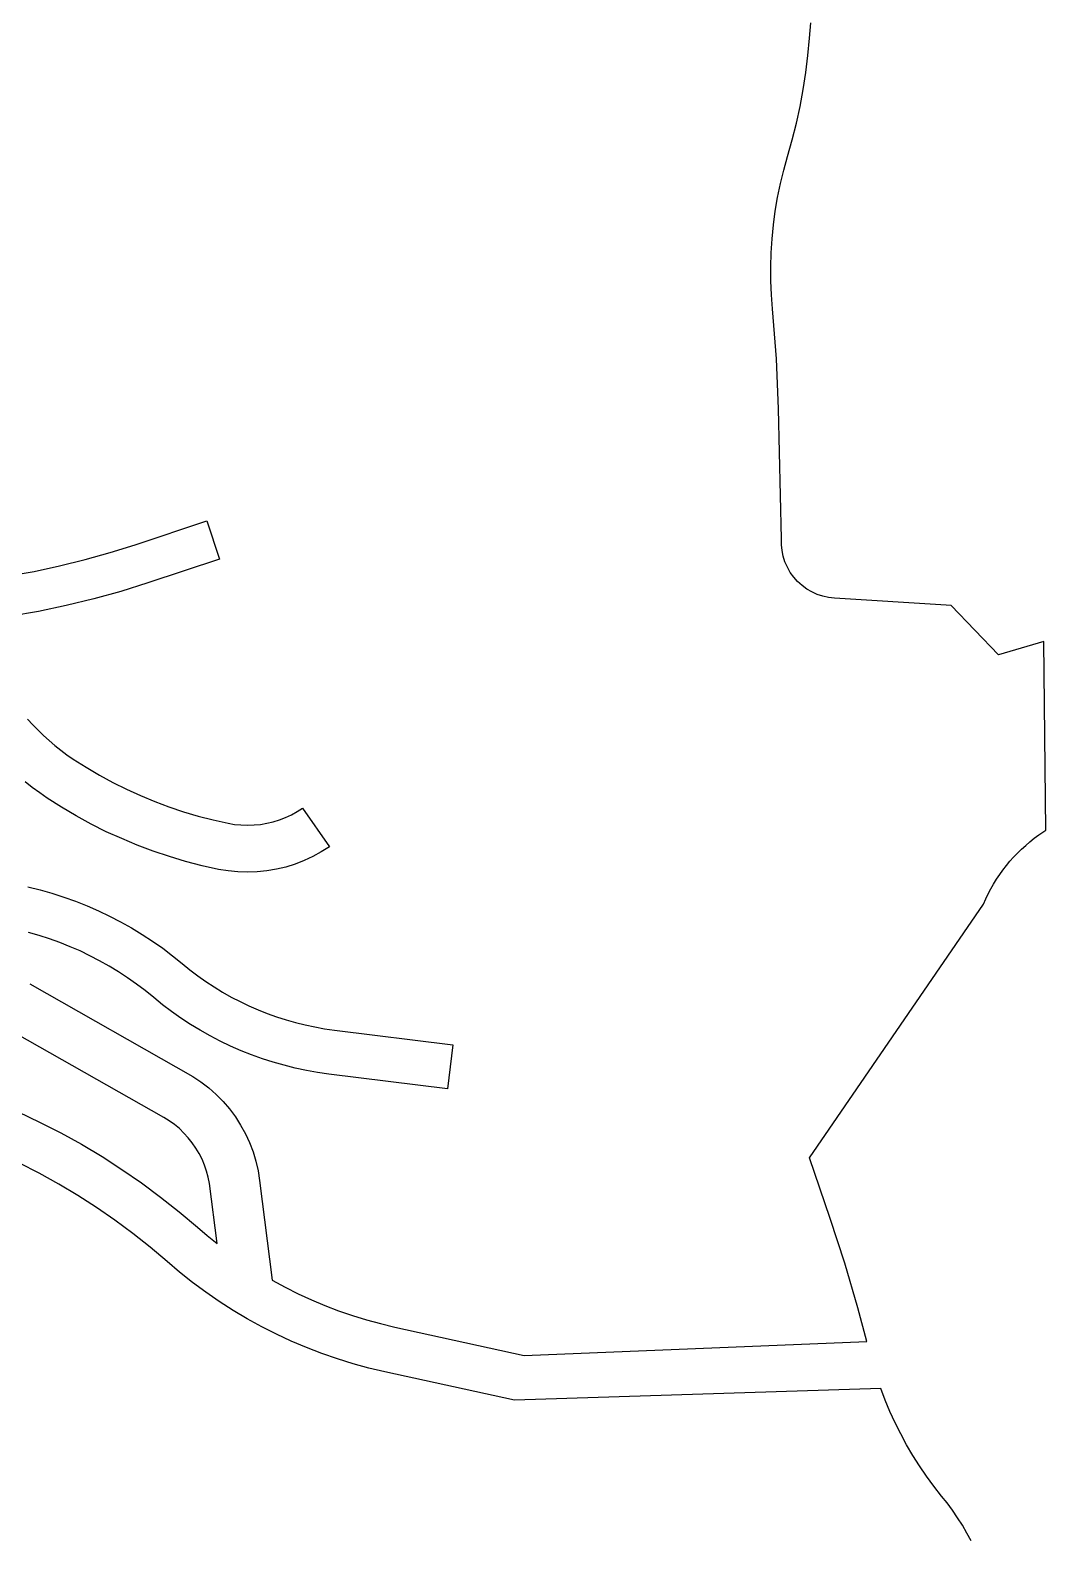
# Model space of a CAD drawing. Header units: millimetres. Extents: x 617751 to 636088, y 68402 to 77988.
# Drawn here: x 622595.1 to 622693.9, y 69396.2 to 69543.1 of the extents above; entities that cross this region are included whole.
import ezdxf

# ---------------------------------------------------------------- set-up
doc = ezdxf.new("R2010")
doc.units = ezdxf.units.MM
doc.header["$LTSCALE"] = 3
doc.header["$MEASUREMENT"] = 0
doc.layers.add('ALINHAMENTO PREDIAL', color=120, linetype='Continuous')

msp = doc.modelspace()

# ---------------------------------------------------------------- linework, layer by layer
at = {"layer": 'ALINHAMENTO PREDIAL'}
for points in [[(622595.09, 69450.33), (622610.95, 69441.33), (622611.74, 69440.8), (622612.5, 69440.22), (622613.22, 69439.58), (622613.89, 69438.9), (622614.51, 69438.17), (622615.09, 69437.41), (622615.6, 69436.6), (622616.06, 69435.76), (622616.47, 69434.89), (622616.81, 69434), (622617.09, 69433.08), (622617.3, 69432.15), (622617.45, 69431.21), (622618.66, 69421.51), (622619.92, 69420.83), (622621.19, 69420.19), (622622.48, 69419.6), (622623.8, 69419.04), (622625.13, 69418.54), (622626.47, 69418.07), (622627.84, 69417.65), (622629.21, 69417.28), (622630.6, 69416.95), (622643.19, 69414.18), (622676.51, 69415.53), (622675.64, 69418.82), (622674.35, 69423.18), (622672.94, 69427.5), (622670.92, 69433.4), (622687.86, 69458.11), (622688.07, 69458.61), (622688.31, 69459.1), (622688.56, 69459.58), (622688.83, 69460.05), (622689.12, 69460.52), (622689.42, 69460.97), (622689.74, 69461.41), (622690.07, 69461.85), (622690.42, 69462.27), (622690.78, 69462.67), (622691.15, 69463.07), (622691.54, 69463.45), (622691.95, 69463.82), (622692.36, 69464.17), (622692.79, 69464.51), (622693.23, 69464.83), (622693.9, 69465.28), (622693.71, 69483.64), (622689.31, 69482.35), (622684.71, 69487.15), (622684.2, 69487.2), (622673.34, 69487.87), (622672.77, 69487.94), (622672.21, 69488.06), (622671.67, 69488.24), (622671.15, 69488.48), (622670.66, 69488.76), (622670.2, 69489.1), (622669.77, 69489.49), (622669.39, 69489.91), (622669.06, 69490.38), (622668.77, 69490.87), (622668.54, 69491.4), (622668.37, 69491.94), (622668.25, 69492.5), (622668.19, 69493.07), (622668.19, 69493.64), (622667.9, 69506.29), (622667.7, 69511.16), (622667.33, 69516.02), (622667.22, 69517.38), (622667.16, 69518.74), (622667.15, 69520.1), (622667.19, 69521.46), (622667.28, 69522.82), (622667.41, 69524.18), (622667.59, 69525.53), (622667.82, 69526.87), (622668.1, 69528.21), (622668.42, 69529.53), (622668.79, 69530.84), (622669.25, 69532.45), (622669.65, 69534.08), (622670.01, 69535.72), (622670.31, 69537.36), (622670.57, 69539.02), (622670.77, 69540.68), (622670.92, 69542.35), (622671.06, 69543.86)], [(622595.09, 69450.33), (622610.95, 69441.33), (622611.74, 69440.8), (622612.5, 69440.22), (622613.22, 69439.58), (622613.89, 69438.9), (622614.51, 69438.17), (622615.09, 69437.41), (622615.6, 69436.6), (622616.06, 69435.76), (622616.47, 69434.89), (622616.81, 69434), (622617.09, 69433.08), (622617.3, 69432.15), (622617.45, 69431.21), (622618.66, 69421.51), (622619.92, 69420.83), (622621.19, 69420.19), (622622.48, 69419.6), (622623.8, 69419.04), (622625.13, 69418.54), (622626.47, 69418.07), (622627.84, 69417.65), (622629.21, 69417.28), (622630.6, 69416.95), (622643.19, 69414.18), (622676.51, 69415.53), (622675.64, 69418.82), (622674.35, 69423.18), (622672.94, 69427.5), (622670.92, 69433.4), (622687.86, 69458.11), (622688.07, 69458.61), (622688.31, 69459.1), (622688.56, 69459.58), (622688.83, 69460.05), (622689.12, 69460.52), (622689.42, 69460.97), (622689.74, 69461.41), (622690.07, 69461.85), (622690.42, 69462.27), (622690.78, 69462.67), (622691.15, 69463.07), (622691.54, 69463.45), (622691.95, 69463.82), (622692.36, 69464.17), (622692.79, 69464.51), (622693.23, 69464.83), (622693.9, 69465.28), (622693.71, 69483.64), (622689.31, 69482.35), (622684.71, 69487.15), (622684.2, 69487.2), (622673.34, 69487.87), (622672.77, 69487.94), (622672.21, 69488.06), (622671.67, 69488.24), (622671.15, 69488.48), (622670.66, 69488.76), (622670.2, 69489.1), (622669.77, 69489.49), (622669.39, 69489.91), (622669.06, 69490.38), (622668.77, 69490.87), (622668.54, 69491.4), (622668.37, 69491.94), (622668.25, 69492.5), (622668.19, 69493.07), (622668.19, 69493.64), (622667.9, 69506.29), (622667.7, 69511.16), (622667.33, 69516.02), (622667.22, 69517.38), (622667.16, 69518.74), (622667.15, 69520.1), (622667.19, 69521.46), (622667.28, 69522.82), (622667.41, 69524.18), (622667.59, 69525.53), (622667.82, 69526.87), (622668.1, 69528.21), (622668.42, 69529.53), (622668.79, 69530.84), (622669.25, 69532.45), (622669.65, 69534.08), (622670.01, 69535.72), (622670.31, 69537.36), (622670.57, 69539.02), (622670.77, 69540.68), (622670.92, 69542.35), (622671.06, 69543.86)], [(622595.09, 69450.33), (622610.95, 69441.33), (622611.74, 69440.8), (622612.5, 69440.22), (622613.22, 69439.58), (622613.89, 69438.9), (622614.51, 69438.17), (622615.09, 69437.41), (622615.6, 69436.6), (622616.06, 69435.76), (622616.47, 69434.89), (622616.81, 69434), (622617.09, 69433.08), (622617.3, 69432.15), (622617.45, 69431.21), (622618.66, 69421.51), (622619.92, 69420.83), (622621.19, 69420.19), (622622.48, 69419.6), (622623.8, 69419.04), (622625.13, 69418.54), (622626.47, 69418.07), (622627.84, 69417.65), (622629.21, 69417.28), (622630.6, 69416.95), (622643.19, 69414.18), (622676.51, 69415.53), (622675.64, 69418.82), (622674.35, 69423.18), (622672.94, 69427.5), (622670.92, 69433.4), (622687.86, 69458.11), (622688.07, 69458.61), (622688.31, 69459.1), (622688.56, 69459.58), (622688.83, 69460.05), (622689.12, 69460.52), (622689.42, 69460.97), (622689.74, 69461.41), (622690.07, 69461.85), (622690.42, 69462.27), (622690.78, 69462.67), (622691.15, 69463.07), (622691.54, 69463.45), (622691.95, 69463.82), (622692.36, 69464.17), (622692.79, 69464.51), (622693.23, 69464.83), (622693.9, 69465.28), (622693.71, 69483.64), (622689.31, 69482.35), (622684.71, 69487.15), (622684.2, 69487.2), (622673.34, 69487.87), (622672.77, 69487.94), (622672.21, 69488.06), (622671.67, 69488.24), (622671.15, 69488.48), (622670.66, 69488.76), (622670.2, 69489.1), (622669.77, 69489.49), (622669.39, 69489.91), (622669.06, 69490.38), (622668.77, 69490.87), (622668.54, 69491.4), (622668.37, 69491.94), (622668.25, 69492.5), (622668.19, 69493.07), (622668.19, 69493.64), (622667.9, 69506.29), (622667.7, 69511.16), (622667.33, 69516.02), (622667.22, 69517.38), (622667.16, 69518.74), (622667.15, 69520.1), (622667.19, 69521.46), (622667.28, 69522.82), (622667.41, 69524.18), (622667.59, 69525.53), (622667.82, 69526.87), (622668.1, 69528.21), (622668.42, 69529.53), (622668.79, 69530.84), (622669.25, 69532.45), (622669.65, 69534.08), (622670.01, 69535.72), (622670.31, 69537.36), (622670.57, 69539.02), (622670.77, 69540.68), (622670.92, 69542.35), (622671.06, 69543.86)], [(622595.09, 69450.33), (622610.95, 69441.33), (622611.74, 69440.8), (622612.5, 69440.22), (622613.22, 69439.58), (622613.89, 69438.9), (622614.51, 69438.17), (622615.09, 69437.41), (622615.6, 69436.6), (622616.06, 69435.76), (622616.47, 69434.89), (622616.81, 69434), (622617.09, 69433.08), (622617.3, 69432.15), (622617.45, 69431.21), (622618.66, 69421.51), (622619.92, 69420.83), (622621.19, 69420.19), (622622.48, 69419.6), (622623.8, 69419.04), (622625.13, 69418.54), (622626.47, 69418.07), (622627.84, 69417.65), (622629.21, 69417.28), (622630.6, 69416.95), (622643.19, 69414.18), (622676.51, 69415.53), (622675.64, 69418.82), (622674.35, 69423.18), (622672.94, 69427.5), (622670.92, 69433.4), (622687.86, 69458.11), (622688.07, 69458.61), (622688.31, 69459.1), (622688.56, 69459.58), (622688.83, 69460.05), (622689.12, 69460.52), (622689.42, 69460.97), (622689.74, 69461.41), (622690.07, 69461.85), (622690.42, 69462.27), (622690.78, 69462.67), (622691.15, 69463.07), (622691.54, 69463.45), (622691.95, 69463.82), (622692.36, 69464.17), (622692.79, 69464.51), (622693.23, 69464.83), (622693.9, 69465.28), (622693.71, 69483.64), (622689.31, 69482.35), (622684.71, 69487.15), (622684.2, 69487.2), (622673.34, 69487.87), (622672.77, 69487.94), (622672.21, 69488.06), (622671.67, 69488.24), (622671.15, 69488.48), (622670.66, 69488.76), (622670.2, 69489.1), (622669.77, 69489.49), (622669.39, 69489.91), (622669.06, 69490.38), (622668.77, 69490.87), (622668.54, 69491.4), (622668.37, 69491.94), (622668.25, 69492.5), (622668.19, 69493.07), (622668.19, 69493.64), (622667.9, 69506.29), (622667.7, 69511.16), (622667.33, 69516.02), (622667.22, 69517.38), (622667.16, 69518.74), (622667.15, 69520.1), (622667.19, 69521.46), (622667.28, 69522.82), (622667.41, 69524.18), (622667.59, 69525.53), (622667.82, 69526.87), (622668.1, 69528.21), (622668.42, 69529.53), (622668.79, 69530.84), (622669.25, 69532.45), (622669.65, 69534.08), (622670.01, 69535.72), (622670.31, 69537.36), (622670.57, 69539.02), (622670.77, 69540.68), (622670.92, 69542.35), (622671.06, 69543.86)], [(622595.09, 69450.33), (622610.95, 69441.33), (622611.74, 69440.8), (622612.5, 69440.22), (622613.22, 69439.58), (622613.89, 69438.9), (622614.51, 69438.17), (622615.09, 69437.41), (622615.6, 69436.6), (622616.06, 69435.76), (622616.47, 69434.89), (622616.81, 69434), (622617.09, 69433.08), (622617.3, 69432.15), (622617.45, 69431.21), (622618.66, 69421.51), (622619.92, 69420.83), (622621.19, 69420.19), (622622.48, 69419.6), (622623.8, 69419.04), (622625.13, 69418.54), (622626.47, 69418.07), (622627.84, 69417.65), (622629.21, 69417.28), (622630.6, 69416.95), (622643.19, 69414.18), (622676.51, 69415.53), (622675.64, 69418.82), (622674.35, 69423.18), (622672.94, 69427.5), (622670.92, 69433.4), (622687.86, 69458.11), (622688.07, 69458.61), (622688.31, 69459.1), (622688.56, 69459.58), (622688.83, 69460.05), (622689.12, 69460.52), (622689.42, 69460.97), (622689.74, 69461.41), (622690.07, 69461.85), (622690.42, 69462.27), (622690.78, 69462.67), (622691.15, 69463.07), (622691.54, 69463.45), (622691.95, 69463.82), (622692.36, 69464.17), (622692.79, 69464.51), (622693.23, 69464.83), (622693.9, 69465.28), (622693.71, 69483.64), (622689.31, 69482.35), (622684.71, 69487.15), (622684.2, 69487.2), (622673.34, 69487.87), (622672.77, 69487.94), (622672.21, 69488.06), (622671.67, 69488.24), (622671.15, 69488.48), (622670.66, 69488.76), (622670.2, 69489.1), (622669.77, 69489.49), (622669.39, 69489.91), (622669.06, 69490.38), (622668.77, 69490.87), (622668.54, 69491.4), (622668.37, 69491.94), (622668.25, 69492.5), (622668.19, 69493.07), (622668.19, 69493.64), (622667.9, 69506.29), (622667.7, 69511.16), (622667.33, 69516.02), (622667.22, 69517.38), (622667.16, 69518.74), (622667.15, 69520.1), (622667.19, 69521.46), (622667.28, 69522.82), (622667.41, 69524.18), (622667.59, 69525.53), (622667.82, 69526.87), (622668.1, 69528.21), (622668.42, 69529.53), (622668.79, 69530.84), (622669.25, 69532.45), (622669.65, 69534.08), (622670.01, 69535.72), (622670.31, 69537.36), (622670.57, 69539.02), (622670.77, 69540.68), (622670.92, 69542.35), (622671.06, 69543.86)], [(622595.09, 69450.33), (622610.95, 69441.33), (622611.74, 69440.8), (622612.5, 69440.22), (622613.22, 69439.58), (622613.89, 69438.9), (622614.51, 69438.17), (622615.09, 69437.41), (622615.6, 69436.6), (622616.06, 69435.76), (622616.47, 69434.89), (622616.81, 69434), (622617.09, 69433.08), (622617.3, 69432.15), (622617.45, 69431.21), (622618.66, 69421.51), (622619.92, 69420.83), (622621.19, 69420.19), (622622.48, 69419.6), (622623.8, 69419.04), (622625.13, 69418.54), (622626.47, 69418.07), (622627.84, 69417.65), (622629.21, 69417.28), (622630.6, 69416.95), (622643.19, 69414.18), (622676.51, 69415.53), (622675.64, 69418.82), (622674.35, 69423.18), (622672.94, 69427.5), (622670.92, 69433.4), (622687.86, 69458.11), (622688.07, 69458.61), (622688.31, 69459.1), (622688.56, 69459.58), (622688.83, 69460.05), (622689.12, 69460.52), (622689.42, 69460.97), (622689.74, 69461.41), (622690.07, 69461.85), (622690.42, 69462.27), (622690.78, 69462.67), (622691.15, 69463.07), (622691.54, 69463.45), (622691.95, 69463.82), (622692.36, 69464.17), (622692.79, 69464.51), (622693.23, 69464.83), (622693.9, 69465.28), (622693.71, 69483.64), (622689.31, 69482.35), (622684.71, 69487.15), (622684.2, 69487.2), (622673.34, 69487.87), (622672.77, 69487.94), (622672.21, 69488.06), (622671.67, 69488.24), (622671.15, 69488.48), (622670.66, 69488.76), (622670.2, 69489.1), (622669.77, 69489.49), (622669.39, 69489.91), (622669.06, 69490.38), (622668.77, 69490.87), (622668.54, 69491.4), (622668.37, 69491.94), (622668.25, 69492.5), (622668.19, 69493.07), (622668.19, 69493.64), (622667.9, 69506.29), (622667.7, 69511.16), (622667.33, 69516.02), (622667.22, 69517.38), (622667.16, 69518.74), (622667.15, 69520.1), (622667.19, 69521.46), (622667.28, 69522.82), (622667.41, 69524.18), (622667.59, 69525.53), (622667.82, 69526.87), (622668.1, 69528.21), (622668.42, 69529.53), (622668.79, 69530.84), (622669.25, 69532.45), (622669.65, 69534.08), (622670.01, 69535.72), (622670.31, 69537.36), (622670.57, 69539.02), (622670.77, 69540.68), (622670.92, 69542.35), (622671.06, 69543.86)], [(622595.09, 69450.33), (622610.95, 69441.33), (622611.74, 69440.8), (622612.5, 69440.22), (622613.22, 69439.58), (622613.89, 69438.9), (622614.51, 69438.17), (622615.09, 69437.41), (622615.6, 69436.6), (622616.06, 69435.76), (622616.47, 69434.89), (622616.81, 69434), (622617.09, 69433.08), (622617.3, 69432.15), (622617.45, 69431.21), (622618.66, 69421.51), (622619.92, 69420.83), (622621.19, 69420.19), (622622.48, 69419.6), (622623.8, 69419.04), (622625.13, 69418.54), (622626.47, 69418.07), (622627.84, 69417.65), (622629.21, 69417.28), (622630.6, 69416.95), (622643.19, 69414.18), (622676.51, 69415.53), (622675.64, 69418.82), (622674.35, 69423.18), (622672.94, 69427.5), (622670.92, 69433.4), (622687.86, 69458.11), (622688.07, 69458.61), (622688.31, 69459.1), (622688.56, 69459.58), (622688.83, 69460.05), (622689.12, 69460.52), (622689.42, 69460.97), (622689.74, 69461.41), (622690.07, 69461.85), (622690.42, 69462.27), (622690.78, 69462.67), (622691.15, 69463.07), (622691.54, 69463.45), (622691.95, 69463.82), (622692.36, 69464.17), (622692.79, 69464.51), (622693.23, 69464.83), (622693.9, 69465.28), (622693.71, 69483.64), (622689.31, 69482.35), (622684.71, 69487.15), (622684.2, 69487.2), (622673.34, 69487.87), (622672.77, 69487.94), (622672.21, 69488.06), (622671.67, 69488.24), (622671.15, 69488.48), (622670.66, 69488.76), (622670.2, 69489.1), (622669.77, 69489.49), (622669.39, 69489.91), (622669.06, 69490.38), (622668.77, 69490.87), (622668.54, 69491.4), (622668.37, 69491.94), (622668.25, 69492.5), (622668.19, 69493.07), (622668.19, 69493.64), (622667.9, 69506.29), (622667.7, 69511.16), (622667.33, 69516.02), (622667.22, 69517.38), (622667.16, 69518.74), (622667.15, 69520.1), (622667.19, 69521.46), (622667.28, 69522.82), (622667.41, 69524.18), (622667.59, 69525.53), (622667.82, 69526.87), (622668.1, 69528.21), (622668.42, 69529.53), (622668.79, 69530.84), (622669.25, 69532.45), (622669.65, 69534.08), (622670.01, 69535.72), (622670.31, 69537.36), (622670.57, 69539.02), (622670.77, 69540.68), (622670.92, 69542.35), (622671.06, 69543.86)], [(622595.09, 69450.33), (622610.95, 69441.33), (622611.74, 69440.8), (622612.5, 69440.22), (622613.22, 69439.58), (622613.89, 69438.9), (622614.51, 69438.17), (622615.09, 69437.41), (622615.6, 69436.6), (622616.06, 69435.76), (622616.47, 69434.89), (622616.81, 69434), (622617.09, 69433.08), (622617.3, 69432.15), (622617.45, 69431.21), (622618.66, 69421.51), (622619.92, 69420.83), (622621.19, 69420.19), (622622.48, 69419.6), (622623.8, 69419.04), (622625.13, 69418.54), (622626.47, 69418.07), (622627.84, 69417.65), (622629.21, 69417.28), (622630.6, 69416.95), (622643.19, 69414.18), (622676.51, 69415.53), (622675.64, 69418.82), (622674.35, 69423.18), (622672.94, 69427.5), (622670.92, 69433.4), (622687.86, 69458.11), (622688.07, 69458.61), (622688.31, 69459.1), (622688.56, 69459.58), (622688.83, 69460.05), (622689.12, 69460.52), (622689.42, 69460.97), (622689.74, 69461.41), (622690.07, 69461.85), (622690.42, 69462.27), (622690.78, 69462.67), (622691.15, 69463.07), (622691.54, 69463.45), (622691.95, 69463.82), (622692.36, 69464.17), (622692.79, 69464.51), (622693.23, 69464.83), (622693.9, 69465.28), (622693.71, 69483.64), (622689.31, 69482.35), (622684.71, 69487.15), (622684.2, 69487.2), (622673.34, 69487.87), (622672.77, 69487.94), (622672.21, 69488.06), (622671.67, 69488.24), (622671.15, 69488.48), (622670.66, 69488.76), (622670.2, 69489.1), (622669.77, 69489.49), (622669.39, 69489.91), (622669.06, 69490.38), (622668.77, 69490.87), (622668.54, 69491.4), (622668.37, 69491.94), (622668.25, 69492.5), (622668.19, 69493.07), (622668.19, 69493.64), (622667.9, 69506.29), (622667.7, 69511.16), (622667.33, 69516.02), (622667.22, 69517.38), (622667.16, 69518.74), (622667.15, 69520.1), (622667.19, 69521.46), (622667.28, 69522.82), (622667.41, 69524.18), (622667.59, 69525.53), (622667.82, 69526.87), (622668.1, 69528.21), (622668.42, 69529.53), (622668.79, 69530.84), (622669.25, 69532.45), (622669.65, 69534.08), (622670.01, 69535.72), (622670.31, 69537.36), (622670.57, 69539.02), (622670.77, 69540.68), (622670.92, 69542.35), (622671.06, 69543.86)], [(622593.02, 69490.03), (622595.52, 69490.48), (622598, 69491.01), (622600.47, 69491.62), (622602.91, 69492.3), (622605.33, 69493.07), (622612.3, 69495.39), (622613.54, 69491.68), (622606.57, 69489.36), (622603.95, 69488.53), (622601.31, 69487.79), (622598.64, 69487.14), (622595.95, 69486.58), (622593.25, 69486.11)], [(622593.02, 69490.03), (622595.52, 69490.48), (622598, 69491.01), (622600.47, 69491.62), (622602.91, 69492.3), (622605.33, 69493.07), (622612.3, 69495.39), (622613.54, 69491.68), (622606.57, 69489.36), (622603.95, 69488.53), (622601.31, 69487.79), (622598.64, 69487.14), (622595.95, 69486.58), (622593.25, 69486.11)], [(622593.02, 69490.03), (622595.52, 69490.48), (622598, 69491.01), (622600.47, 69491.62), (622602.91, 69492.3), (622605.33, 69493.07), (622612.3, 69495.39), (622613.54, 69491.68), (622606.57, 69489.36), (622603.95, 69488.53), (622601.31, 69487.79), (622598.64, 69487.14), (622595.95, 69486.58), (622593.25, 69486.11)], [(622593.02, 69490.03), (622595.52, 69490.48), (622598, 69491.01), (622600.47, 69491.62), (622602.91, 69492.3), (622605.33, 69493.07), (622612.3, 69495.39), (622613.54, 69491.68), (622606.57, 69489.36), (622603.95, 69488.53), (622601.31, 69487.79), (622598.64, 69487.14), (622595.95, 69486.58), (622593.25, 69486.11)], [(622593.02, 69490.03), (622595.52, 69490.48), (622598, 69491.01), (622600.47, 69491.62), (622602.91, 69492.3), (622605.33, 69493.07), (622612.3, 69495.39), (622613.54, 69491.68), (622606.57, 69489.36), (622603.95, 69488.53), (622601.31, 69487.79), (622598.64, 69487.14), (622595.95, 69486.58), (622593.25, 69486.11)], [(622593.02, 69490.03), (622595.52, 69490.48), (622598, 69491.01), (622600.47, 69491.62), (622602.91, 69492.3), (622605.33, 69493.07), (622612.3, 69495.39), (622613.54, 69491.68), (622606.57, 69489.36), (622603.95, 69488.53), (622601.31, 69487.79), (622598.64, 69487.14), (622595.95, 69486.58), (622593.25, 69486.11)], [(622593.02, 69490.03), (622595.52, 69490.48), (622598, 69491.01), (622600.47, 69491.62), (622602.91, 69492.3), (622605.33, 69493.07), (622612.3, 69495.39), (622613.54, 69491.68), (622606.57, 69489.36), (622603.95, 69488.53), (622601.31, 69487.79), (622598.64, 69487.14), (622595.95, 69486.58), (622593.25, 69486.11)], [(622593.02, 69490.03), (622595.52, 69490.48), (622598, 69491.01), (622600.47, 69491.62), (622602.91, 69492.3), (622605.33, 69493.07), (622612.3, 69495.39), (622613.54, 69491.68), (622606.57, 69489.36), (622603.95, 69488.53), (622601.31, 69487.79), (622598.64, 69487.14), (622595.95, 69486.58), (622593.25, 69486.11)], [(622594.88, 69476.09), (622595.38, 69475.54), (622595.9, 69475.01), (622596.43, 69474.5), (622596.98, 69474.01), (622597.54, 69473.54), (622598.12, 69473.08), (622598.71, 69472.64), (622599.32, 69472.22), (622600.57, 69471.42), (622601.86, 69470.66), (622603.17, 69469.95), (622604.5, 69469.28), (622605.86, 69468.66), (622607.24, 69468.09), (622608.63, 69467.56), (622610.05, 69467.09), (622611.48, 69466.66), (622612.92, 69466.29), (622614.38, 69465.97), (622615, 69465.86), (622615.63, 69465.8), (622616.27, 69465.78), (622616.9, 69465.8), (622617.53, 69465.86), (622618.15, 69465.97), (622618.77, 69466.12), (622619.38, 69466.31), (622619.97, 69466.54), (622620.54, 69466.8), (622621.1, 69467.11), (622621.63, 69467.45), (622624.24, 69463.69), (622623.44, 69463.18), (622622.62, 69462.73), (622621.77, 69462.33), (622620.89, 69461.99), (622619.99, 69461.71), (622619.08, 69461.49), (622618.15, 69461.33), (622617.21, 69461.23), (622616.27, 69461.2), (622615.33, 69461.23), (622614.39, 69461.33), (622613.46, 69461.48), (622611.85, 69461.84), (622610.25, 69462.26), (622608.67, 69462.73), (622607.1, 69463.25), (622605.55, 69463.83), (622604.03, 69464.47), (622602.53, 69465.15), (622601.05, 69465.89), (622599.6, 69466.68), (622598.18, 69467.52), (622596.78, 69468.41), (622596.06, 69468.92), (622595.34, 69469.44), (622594.65, 69469.99)], [(622594.88, 69476.09), (622595.38, 69475.54), (622595.9, 69475.01), (622596.43, 69474.5), (622596.98, 69474.01), (622597.54, 69473.54), (622598.12, 69473.08), (622598.71, 69472.64), (622599.32, 69472.22), (622600.57, 69471.42), (622601.86, 69470.66), (622603.17, 69469.95), (622604.5, 69469.28), (622605.86, 69468.66), (622607.24, 69468.09), (622608.63, 69467.56), (622610.05, 69467.09), (622611.48, 69466.66), (622612.92, 69466.29), (622614.38, 69465.97), (622615, 69465.86), (622615.63, 69465.8), (622616.27, 69465.78), (622616.9, 69465.8), (622617.53, 69465.86), (622618.15, 69465.97), (622618.77, 69466.12), (622619.38, 69466.31), (622619.97, 69466.54), (622620.54, 69466.8), (622621.1, 69467.11), (622621.63, 69467.45), (622624.24, 69463.69), (622623.44, 69463.18), (622622.62, 69462.73), (622621.77, 69462.33), (622620.89, 69461.99), (622619.99, 69461.71), (622619.08, 69461.49), (622618.15, 69461.33), (622617.21, 69461.23), (622616.27, 69461.2), (622615.33, 69461.23), (622614.39, 69461.33), (622613.46, 69461.48), (622611.85, 69461.84), (622610.25, 69462.26), (622608.67, 69462.73), (622607.1, 69463.25), (622605.55, 69463.83), (622604.03, 69464.47), (622602.53, 69465.15), (622601.05, 69465.89), (622599.6, 69466.68), (622598.18, 69467.52), (622596.78, 69468.41), (622596.06, 69468.92), (622595.34, 69469.44), (622594.65, 69469.99)], [(622594.88, 69476.09), (622595.38, 69475.54), (622595.9, 69475.01), (622596.43, 69474.5), (622596.98, 69474.01), (622597.54, 69473.54), (622598.12, 69473.08), (622598.71, 69472.64), (622599.32, 69472.22), (622600.57, 69471.42), (622601.86, 69470.66), (622603.17, 69469.95), (622604.5, 69469.28), (622605.86, 69468.66), (622607.24, 69468.09), (622608.63, 69467.56), (622610.05, 69467.09), (622611.48, 69466.66), (622612.92, 69466.29), (622614.38, 69465.97), (622615, 69465.86), (622615.63, 69465.8), (622616.27, 69465.78), (622616.9, 69465.8), (622617.53, 69465.86), (622618.15, 69465.97), (622618.77, 69466.12), (622619.38, 69466.31), (622619.97, 69466.54), (622620.54, 69466.8), (622621.1, 69467.11), (622621.63, 69467.45), (622624.24, 69463.69), (622623.44, 69463.18), (622622.62, 69462.73), (622621.77, 69462.33), (622620.89, 69461.99), (622619.99, 69461.71), (622619.08, 69461.49), (622618.15, 69461.33), (622617.21, 69461.23), (622616.27, 69461.2), (622615.33, 69461.23), (622614.39, 69461.33), (622613.46, 69461.48), (622611.85, 69461.84), (622610.25, 69462.26), (622608.67, 69462.73), (622607.1, 69463.25), (622605.55, 69463.83), (622604.03, 69464.47), (622602.53, 69465.15), (622601.05, 69465.89), (622599.6, 69466.68), (622598.18, 69467.52), (622596.78, 69468.41), (622596.06, 69468.92), (622595.34, 69469.44), (622594.65, 69469.99)], [(622594.88, 69476.09), (622595.38, 69475.54), (622595.9, 69475.01), (622596.43, 69474.5), (622596.98, 69474.01), (622597.54, 69473.54), (622598.12, 69473.08), (622598.71, 69472.64), (622599.32, 69472.22), (622600.57, 69471.42), (622601.86, 69470.66), (622603.17, 69469.95), (622604.5, 69469.28), (622605.86, 69468.66), (622607.24, 69468.09), (622608.63, 69467.56), (622610.05, 69467.09), (622611.48, 69466.66), (622612.92, 69466.29), (622614.38, 69465.97), (622615, 69465.86), (622615.63, 69465.8), (622616.27, 69465.78), (622616.9, 69465.8), (622617.53, 69465.86), (622618.15, 69465.97), (622618.77, 69466.12), (622619.38, 69466.31), (622619.97, 69466.54), (622620.54, 69466.8), (622621.1, 69467.11), (622621.63, 69467.45), (622624.24, 69463.69), (622623.44, 69463.18), (622622.62, 69462.73), (622621.77, 69462.33), (622620.89, 69461.99), (622619.99, 69461.71), (622619.08, 69461.49), (622618.15, 69461.33), (622617.21, 69461.23), (622616.27, 69461.2), (622615.33, 69461.23), (622614.39, 69461.33), (622613.46, 69461.48), (622611.85, 69461.84), (622610.25, 69462.26), (622608.67, 69462.73), (622607.1, 69463.25), (622605.55, 69463.83), (622604.03, 69464.47), (622602.53, 69465.15), (622601.05, 69465.89), (622599.6, 69466.68), (622598.18, 69467.52), (622596.78, 69468.41), (622596.06, 69468.92), (622595.34, 69469.44), (622594.65, 69469.99)], [(622594.88, 69476.09), (622595.38, 69475.54), (622595.9, 69475.01), (622596.43, 69474.5), (622596.98, 69474.01), (622597.54, 69473.54), (622598.12, 69473.08), (622598.71, 69472.64), (622599.32, 69472.22), (622600.57, 69471.42), (622601.86, 69470.66), (622603.17, 69469.95), (622604.5, 69469.28), (622605.86, 69468.66), (622607.24, 69468.09), (622608.63, 69467.56), (622610.05, 69467.09), (622611.48, 69466.66), (622612.92, 69466.29), (622614.38, 69465.97), (622615, 69465.86), (622615.63, 69465.8), (622616.27, 69465.78), (622616.9, 69465.8), (622617.53, 69465.86), (622618.15, 69465.97), (622618.77, 69466.12), (622619.38, 69466.31), (622619.97, 69466.54), (622620.54, 69466.8), (622621.1, 69467.11), (622621.63, 69467.45), (622624.24, 69463.69), (622623.44, 69463.18), (622622.62, 69462.73), (622621.77, 69462.33), (622620.89, 69461.99), (622619.99, 69461.71), (622619.08, 69461.49), (622618.15, 69461.33), (622617.21, 69461.23), (622616.27, 69461.2), (622615.33, 69461.23), (622614.39, 69461.33), (622613.46, 69461.48), (622611.85, 69461.84), (622610.25, 69462.26), (622608.67, 69462.73), (622607.1, 69463.25), (622605.55, 69463.83), (622604.03, 69464.47), (622602.53, 69465.15), (622601.05, 69465.89), (622599.6, 69466.68), (622598.18, 69467.52), (622596.78, 69468.41), (622596.06, 69468.92), (622595.34, 69469.44), (622594.65, 69469.99)], [(622594.88, 69476.09), (622595.38, 69475.54), (622595.9, 69475.01), (622596.43, 69474.5), (622596.98, 69474.01), (622597.54, 69473.54), (622598.12, 69473.08), (622598.71, 69472.64), (622599.32, 69472.22), (622600.57, 69471.42), (622601.86, 69470.66), (622603.17, 69469.95), (622604.5, 69469.28), (622605.86, 69468.66), (622607.24, 69468.09), (622608.63, 69467.56), (622610.05, 69467.09), (622611.48, 69466.66), (622612.92, 69466.29), (622614.38, 69465.97), (622615, 69465.86), (622615.63, 69465.8), (622616.27, 69465.78), (622616.9, 69465.8), (622617.53, 69465.86), (622618.15, 69465.97), (622618.77, 69466.12), (622619.38, 69466.31), (622619.97, 69466.54), (622620.54, 69466.8), (622621.1, 69467.11), (622621.63, 69467.45), (622624.24, 69463.69), (622623.44, 69463.18), (622622.62, 69462.73), (622621.77, 69462.33), (622620.89, 69461.99), (622619.99, 69461.71), (622619.08, 69461.49), (622618.15, 69461.33), (622617.21, 69461.23), (622616.27, 69461.2), (622615.33, 69461.23), (622614.39, 69461.33), (622613.46, 69461.48), (622611.85, 69461.84), (622610.25, 69462.26), (622608.67, 69462.73), (622607.1, 69463.25), (622605.55, 69463.83), (622604.03, 69464.47), (622602.53, 69465.15), (622601.05, 69465.89), (622599.6, 69466.68), (622598.18, 69467.52), (622596.78, 69468.41), (622596.06, 69468.92), (622595.34, 69469.44), (622594.65, 69469.99)], [(622594.88, 69476.09), (622595.38, 69475.54), (622595.9, 69475.01), (622596.43, 69474.5), (622596.98, 69474.01), (622597.54, 69473.54), (622598.12, 69473.08), (622598.71, 69472.64), (622599.32, 69472.22), (622600.57, 69471.42), (622601.86, 69470.66), (622603.17, 69469.95), (622604.5, 69469.28), (622605.86, 69468.66), (622607.24, 69468.09), (622608.63, 69467.56), (622610.05, 69467.09), (622611.48, 69466.66), (622612.92, 69466.29), (622614.38, 69465.97), (622615, 69465.86), (622615.63, 69465.8), (622616.27, 69465.78), (622616.9, 69465.8), (622617.53, 69465.86), (622618.15, 69465.97), (622618.77, 69466.12), (622619.38, 69466.31), (622619.97, 69466.54), (622620.54, 69466.8), (622621.1, 69467.11), (622621.63, 69467.45), (622624.24, 69463.69), (622623.44, 69463.18), (622622.62, 69462.73), (622621.77, 69462.33), (622620.89, 69461.99), (622619.99, 69461.71), (622619.08, 69461.49), (622618.15, 69461.33), (622617.21, 69461.23), (622616.27, 69461.2), (622615.33, 69461.23), (622614.39, 69461.33), (622613.46, 69461.48), (622611.85, 69461.84), (622610.25, 69462.26), (622608.67, 69462.73), (622607.1, 69463.25), (622605.55, 69463.83), (622604.03, 69464.47), (622602.53, 69465.15), (622601.05, 69465.89), (622599.6, 69466.68), (622598.18, 69467.52), (622596.78, 69468.41), (622596.06, 69468.92), (622595.34, 69469.44), (622594.65, 69469.99)], [(622594.88, 69476.09), (622595.38, 69475.54), (622595.9, 69475.01), (622596.43, 69474.5), (622596.98, 69474.01), (622597.54, 69473.54), (622598.12, 69473.08), (622598.71, 69472.64), (622599.32, 69472.22), (622600.57, 69471.42), (622601.86, 69470.66), (622603.17, 69469.95), (622604.5, 69469.28), (622605.86, 69468.66), (622607.24, 69468.09), (622608.63, 69467.56), (622610.05, 69467.09), (622611.48, 69466.66), (622612.92, 69466.29), (622614.38, 69465.97), (622615, 69465.86), (622615.63, 69465.8), (622616.27, 69465.78), (622616.9, 69465.8), (622617.53, 69465.86), (622618.15, 69465.97), (622618.77, 69466.12), (622619.38, 69466.31), (622619.97, 69466.54), (622620.54, 69466.8), (622621.1, 69467.11), (622621.63, 69467.45), (622624.24, 69463.69), (622623.44, 69463.18), (622622.62, 69462.73), (622621.77, 69462.33), (622620.89, 69461.99), (622619.99, 69461.71), (622619.08, 69461.49), (622618.15, 69461.33), (622617.21, 69461.23), (622616.27, 69461.2), (622615.33, 69461.23), (622614.39, 69461.33), (622613.46, 69461.48), (622611.85, 69461.84), (622610.25, 69462.26), (622608.67, 69462.73), (622607.1, 69463.25), (622605.55, 69463.83), (622604.03, 69464.47), (622602.53, 69465.15), (622601.05, 69465.89), (622599.6, 69466.68), (622598.18, 69467.52), (622596.78, 69468.41), (622596.06, 69468.92), (622595.34, 69469.44), (622594.65, 69469.99)], [(622594.92, 69459.78), (622596.09, 69459.49), (622597.25, 69459.16), (622598.4, 69458.79), (622599.54, 69458.38), (622600.66, 69457.94), (622601.77, 69457.46), (622602.86, 69456.93), (622603.93, 69456.38), (622604.99, 69455.78), (622606.02, 69455.16), (622607.03, 69454.49), (622608.02, 69453.8), (622608.98, 69453.07), (622609.92, 69452.31), (622610.66, 69451.7), (622611.43, 69451.12), (622612.22, 69450.56), (622613.03, 69450.04), (622613.85, 69449.53), (622614.69, 69449.06), (622615.54, 69448.62), (622616.41, 69448.2), (622617.3, 69447.82), (622618.19, 69447.46), (622619.1, 69447.14), (622620.02, 69446.84), (622620.94, 69446.58), (622621.88, 69446.35), (622622.82, 69446.15), (622623.77, 69445.98), (622624.72, 69445.85), (622636.25, 69444.41), (622635.71, 69440.13), (622624.19, 69441.57), (622623.09, 69441.73), (622622, 69441.92), (622620.91, 69442.15), (622619.84, 69442.42), (622618.77, 69442.72), (622617.72, 69443.06), (622616.67, 69443.43), (622615.64, 69443.84), (622614.62, 69444.29), (622613.62, 69444.76), (622612.64, 69445.27), (622611.67, 69445.82), (622610.73, 69446.39), (622609.8, 69447), (622608.89, 69447.64), (622608.01, 69448.31), (622607.15, 69449.01), (622606.32, 69449.68), (622605.47, 69450.32), (622604.61, 69450.93), (622603.72, 69451.52), (622602.81, 69452.07), (622601.88, 69452.59), (622600.94, 69453.08), (622599.98, 69453.54), (622599.01, 69453.96), (622598.02, 69454.36), (622597.02, 69454.71), (622596.01, 69455.04), (622594.98, 69455.33)], [(622594.92, 69459.78), (622596.09, 69459.49), (622597.25, 69459.16), (622598.4, 69458.79), (622599.54, 69458.38), (622600.66, 69457.94), (622601.77, 69457.46), (622602.86, 69456.93), (622603.93, 69456.38), (622604.99, 69455.78), (622606.02, 69455.16), (622607.03, 69454.49), (622608.02, 69453.8), (622608.98, 69453.07), (622609.92, 69452.31), (622610.66, 69451.7), (622611.43, 69451.12), (622612.22, 69450.56), (622613.03, 69450.04), (622613.85, 69449.53), (622614.69, 69449.06), (622615.54, 69448.62), (622616.41, 69448.2), (622617.3, 69447.82), (622618.19, 69447.46), (622619.1, 69447.14), (622620.02, 69446.84), (622620.94, 69446.58), (622621.88, 69446.35), (622622.82, 69446.15), (622623.77, 69445.98), (622624.72, 69445.85), (622636.25, 69444.41), (622635.71, 69440.13), (622624.19, 69441.57), (622623.09, 69441.73), (622622, 69441.92), (622620.91, 69442.15), (622619.84, 69442.42), (622618.77, 69442.72), (622617.72, 69443.06), (622616.67, 69443.43), (622615.64, 69443.84), (622614.62, 69444.29), (622613.62, 69444.76), (622612.64, 69445.27), (622611.67, 69445.82), (622610.73, 69446.39), (622609.8, 69447), (622608.89, 69447.64), (622608.01, 69448.31), (622607.15, 69449.01), (622606.32, 69449.68), (622605.47, 69450.32), (622604.61, 69450.93), (622603.72, 69451.52), (622602.81, 69452.07), (622601.88, 69452.59), (622600.94, 69453.08), (622599.98, 69453.54), (622599.01, 69453.96), (622598.02, 69454.36), (622597.02, 69454.71), (622596.01, 69455.04), (622594.98, 69455.33)], [(622594.92, 69459.78), (622596.09, 69459.49), (622597.25, 69459.16), (622598.4, 69458.79), (622599.54, 69458.38), (622600.66, 69457.94), (622601.77, 69457.46), (622602.86, 69456.93), (622603.93, 69456.38), (622604.99, 69455.78), (622606.02, 69455.16), (622607.03, 69454.49), (622608.02, 69453.8), (622608.98, 69453.07), (622609.92, 69452.31), (622610.66, 69451.7), (622611.43, 69451.12), (622612.22, 69450.56), (622613.03, 69450.04), (622613.85, 69449.53), (622614.69, 69449.06), (622615.54, 69448.62), (622616.41, 69448.2), (622617.3, 69447.82), (622618.19, 69447.46), (622619.1, 69447.14), (622620.02, 69446.84), (622620.94, 69446.58), (622621.88, 69446.35), (622622.82, 69446.15), (622623.77, 69445.98), (622624.72, 69445.85), (622636.25, 69444.41), (622635.71, 69440.13), (622624.19, 69441.57), (622623.09, 69441.73), (622622, 69441.92), (622620.91, 69442.15), (622619.84, 69442.42), (622618.77, 69442.72), (622617.72, 69443.06), (622616.67, 69443.43), (622615.64, 69443.84), (622614.62, 69444.29), (622613.62, 69444.76), (622612.64, 69445.27), (622611.67, 69445.82), (622610.73, 69446.39), (622609.8, 69447), (622608.89, 69447.64), (622608.01, 69448.31), (622607.15, 69449.01), (622606.32, 69449.68), (622605.47, 69450.32), (622604.61, 69450.93), (622603.72, 69451.52), (622602.81, 69452.07), (622601.88, 69452.59), (622600.94, 69453.08), (622599.98, 69453.54), (622599.01, 69453.96), (622598.02, 69454.36), (622597.02, 69454.71), (622596.01, 69455.04), (622594.98, 69455.33)], [(622594.92, 69459.78), (622596.09, 69459.49), (622597.25, 69459.16), (622598.4, 69458.79), (622599.54, 69458.38), (622600.66, 69457.94), (622601.77, 69457.46), (622602.86, 69456.93), (622603.93, 69456.38), (622604.99, 69455.78), (622606.02, 69455.16), (622607.03, 69454.49), (622608.02, 69453.8), (622608.98, 69453.07), (622609.92, 69452.31), (622610.66, 69451.7), (622611.43, 69451.12), (622612.22, 69450.56), (622613.03, 69450.04), (622613.85, 69449.53), (622614.69, 69449.06), (622615.54, 69448.62), (622616.41, 69448.2), (622617.3, 69447.82), (622618.19, 69447.46), (622619.1, 69447.14), (622620.02, 69446.84), (622620.94, 69446.58), (622621.88, 69446.35), (622622.82, 69446.15), (622623.77, 69445.98), (622624.72, 69445.85), (622636.25, 69444.41), (622635.71, 69440.13), (622624.19, 69441.57), (622623.09, 69441.73), (622622, 69441.92), (622620.91, 69442.15), (622619.84, 69442.42), (622618.77, 69442.72), (622617.72, 69443.06), (622616.67, 69443.43), (622615.64, 69443.84), (622614.62, 69444.29), (622613.62, 69444.76), (622612.64, 69445.27), (622611.67, 69445.82), (622610.73, 69446.39), (622609.8, 69447), (622608.89, 69447.64), (622608.01, 69448.31), (622607.15, 69449.01), (622606.32, 69449.68), (622605.47, 69450.32), (622604.61, 69450.93), (622603.72, 69451.52), (622602.81, 69452.07), (622601.88, 69452.59), (622600.94, 69453.08), (622599.98, 69453.54), (622599.01, 69453.96), (622598.02, 69454.36), (622597.02, 69454.71), (622596.01, 69455.04), (622594.98, 69455.33)], [(622594.92, 69459.78), (622596.09, 69459.49), (622597.25, 69459.16), (622598.4, 69458.79), (622599.54, 69458.38), (622600.66, 69457.94), (622601.77, 69457.46), (622602.86, 69456.93), (622603.93, 69456.38), (622604.99, 69455.78), (622606.02, 69455.16), (622607.03, 69454.49), (622608.02, 69453.8), (622608.98, 69453.07), (622609.92, 69452.31), (622610.66, 69451.7), (622611.43, 69451.12), (622612.22, 69450.56), (622613.03, 69450.04), (622613.85, 69449.53), (622614.69, 69449.06), (622615.54, 69448.62), (622616.41, 69448.2), (622617.3, 69447.82), (622618.19, 69447.46), (622619.1, 69447.14), (622620.02, 69446.84), (622620.94, 69446.58), (622621.88, 69446.35), (622622.82, 69446.15), (622623.77, 69445.98), (622624.72, 69445.85), (622636.25, 69444.41), (622635.71, 69440.13), (622624.19, 69441.57), (622623.09, 69441.73), (622622, 69441.92), (622620.91, 69442.15), (622619.84, 69442.42), (622618.77, 69442.72), (622617.72, 69443.06), (622616.67, 69443.43), (622615.64, 69443.84), (622614.62, 69444.29), (622613.62, 69444.76), (622612.64, 69445.27), (622611.67, 69445.82), (622610.73, 69446.39), (622609.8, 69447), (622608.89, 69447.64), (622608.01, 69448.31), (622607.15, 69449.01), (622606.32, 69449.68), (622605.47, 69450.32), (622604.61, 69450.93), (622603.72, 69451.52), (622602.81, 69452.07), (622601.88, 69452.59), (622600.94, 69453.08), (622599.98, 69453.54), (622599.01, 69453.96), (622598.02, 69454.36), (622597.02, 69454.71), (622596.01, 69455.04), (622594.98, 69455.33)], [(622594.92, 69459.78), (622596.09, 69459.49), (622597.25, 69459.16), (622598.4, 69458.79), (622599.54, 69458.38), (622600.66, 69457.94), (622601.77, 69457.46), (622602.86, 69456.93), (622603.93, 69456.38), (622604.99, 69455.78), (622606.02, 69455.16), (622607.03, 69454.49), (622608.02, 69453.8), (622608.98, 69453.07), (622609.92, 69452.31), (622610.66, 69451.7), (622611.43, 69451.12), (622612.22, 69450.56), (622613.03, 69450.04), (622613.85, 69449.53), (622614.69, 69449.06), (622615.54, 69448.62), (622616.41, 69448.2), (622617.3, 69447.82), (622618.19, 69447.46), (622619.1, 69447.14), (622620.02, 69446.84), (622620.94, 69446.58), (622621.88, 69446.35), (622622.82, 69446.15), (622623.77, 69445.98), (622624.72, 69445.85), (622636.25, 69444.41), (622635.71, 69440.13), (622624.19, 69441.57), (622623.09, 69441.73), (622622, 69441.92), (622620.91, 69442.15), (622619.84, 69442.42), (622618.77, 69442.72), (622617.72, 69443.06), (622616.67, 69443.43), (622615.64, 69443.84), (622614.62, 69444.29), (622613.62, 69444.76), (622612.64, 69445.27), (622611.67, 69445.82), (622610.73, 69446.39), (622609.8, 69447), (622608.89, 69447.64), (622608.01, 69448.31), (622607.15, 69449.01), (622606.32, 69449.68), (622605.47, 69450.32), (622604.61, 69450.93), (622603.72, 69451.52), (622602.81, 69452.07), (622601.88, 69452.59), (622600.94, 69453.08), (622599.98, 69453.54), (622599.01, 69453.96), (622598.02, 69454.36), (622597.02, 69454.71), (622596.01, 69455.04), (622594.98, 69455.33)], [(622594.92, 69459.78), (622596.09, 69459.49), (622597.25, 69459.16), (622598.4, 69458.79), (622599.54, 69458.38), (622600.66, 69457.94), (622601.77, 69457.46), (622602.86, 69456.93), (622603.93, 69456.38), (622604.99, 69455.78), (622606.02, 69455.16), (622607.03, 69454.49), (622608.02, 69453.8), (622608.98, 69453.07), (622609.92, 69452.31), (622610.66, 69451.7), (622611.43, 69451.12), (622612.22, 69450.56), (622613.03, 69450.04), (622613.85, 69449.53), (622614.69, 69449.06), (622615.54, 69448.62), (622616.41, 69448.2), (622617.3, 69447.82), (622618.19, 69447.46), (622619.1, 69447.14), (622620.02, 69446.84), (622620.94, 69446.58), (622621.88, 69446.35), (622622.82, 69446.15), (622623.77, 69445.98), (622624.72, 69445.85), (622636.25, 69444.41), (622635.71, 69440.13), (622624.19, 69441.57), (622623.09, 69441.73), (622622, 69441.92), (622620.91, 69442.15), (622619.84, 69442.42), (622618.77, 69442.72), (622617.72, 69443.06), (622616.67, 69443.43), (622615.64, 69443.84), (622614.62, 69444.29), (622613.62, 69444.76), (622612.64, 69445.27), (622611.67, 69445.82), (622610.73, 69446.39), (622609.8, 69447), (622608.89, 69447.64), (622608.01, 69448.31), (622607.15, 69449.01), (622606.32, 69449.68), (622605.47, 69450.32), (622604.61, 69450.93), (622603.72, 69451.52), (622602.81, 69452.07), (622601.88, 69452.59), (622600.94, 69453.08), (622599.98, 69453.54), (622599.01, 69453.96), (622598.02, 69454.36), (622597.02, 69454.71), (622596.01, 69455.04), (622594.98, 69455.33)], [(622594.92, 69459.78), (622596.09, 69459.49), (622597.25, 69459.16), (622598.4, 69458.79), (622599.54, 69458.38), (622600.66, 69457.94), (622601.77, 69457.46), (622602.86, 69456.93), (622603.93, 69456.38), (622604.99, 69455.78), (622606.02, 69455.16), (622607.03, 69454.49), (622608.02, 69453.8), (622608.98, 69453.07), (622609.92, 69452.31), (622610.66, 69451.7), (622611.43, 69451.12), (622612.22, 69450.56), (622613.03, 69450.04), (622613.85, 69449.53), (622614.69, 69449.06), (622615.54, 69448.62), (622616.41, 69448.2), (622617.3, 69447.82), (622618.19, 69447.46), (622619.1, 69447.14), (622620.02, 69446.84), (622620.94, 69446.58), (622621.88, 69446.35), (622622.82, 69446.15), (622623.77, 69445.98), (622624.72, 69445.85), (622636.25, 69444.41), (622635.71, 69440.13), (622624.19, 69441.57), (622623.09, 69441.73), (622622, 69441.92), (622620.91, 69442.15), (622619.84, 69442.42), (622618.77, 69442.72), (622617.72, 69443.06), (622616.67, 69443.43), (622615.64, 69443.84), (622614.62, 69444.29), (622613.62, 69444.76), (622612.64, 69445.27), (622611.67, 69445.82), (622610.73, 69446.39), (622609.8, 69447), (622608.89, 69447.64), (622608.01, 69448.31), (622607.15, 69449.01), (622606.32, 69449.68), (622605.47, 69450.32), (622604.61, 69450.93), (622603.72, 69451.52), (622602.81, 69452.07), (622601.88, 69452.59), (622600.94, 69453.08), (622599.98, 69453.54), (622599.01, 69453.96), (622598.02, 69454.36), (622597.02, 69454.71), (622596.01, 69455.04), (622594.98, 69455.33)], [(622593.96, 69437.88), (622596.05, 69436.9), (622598.11, 69435.85), (622600.13, 69434.73), (622602.12, 69433.54), (622604.06, 69432.29), (622605.96, 69430.98), (622607.82, 69429.6), (622609.63, 69428.17), (622611.39, 69426.67), (622612.34, 69425.86), (622613.31, 69425.08), (622612.57, 69430.91), (622612.45, 69431.52), (622612.29, 69432.12), (622612.09, 69432.71), (622611.85, 69433.28), (622611.57, 69433.84), (622611.25, 69434.37), (622610.9, 69434.88), (622610.51, 69435.37), (622610.09, 69435.83), (622609.64, 69436.26), (622609.16, 69436.65), (622608.65, 69437.01), (622608.12, 69437.34), (622592.7, 69446.08)], [(622593.96, 69437.88), (622596.05, 69436.9), (622598.11, 69435.85), (622600.13, 69434.73), (622602.12, 69433.54), (622604.06, 69432.29), (622605.96, 69430.98), (622607.82, 69429.6), (622609.63, 69428.17), (622611.39, 69426.67), (622612.34, 69425.86), (622613.31, 69425.08), (622612.57, 69430.91), (622612.45, 69431.52), (622612.29, 69432.12), (622612.09, 69432.71), (622611.85, 69433.28), (622611.57, 69433.84), (622611.25, 69434.37), (622610.9, 69434.88), (622610.51, 69435.37), (622610.09, 69435.83), (622609.64, 69436.26), (622609.16, 69436.65), (622608.65, 69437.01), (622608.12, 69437.34), (622592.7, 69446.08)], [(622593.96, 69437.88), (622596.05, 69436.9), (622598.11, 69435.85), (622600.13, 69434.73), (622602.12, 69433.54), (622604.06, 69432.29), (622605.96, 69430.98), (622607.82, 69429.6), (622609.63, 69428.17), (622611.39, 69426.67), (622612.34, 69425.86), (622613.31, 69425.08), (622612.57, 69430.91), (622612.45, 69431.52), (622612.29, 69432.12), (622612.09, 69432.71), (622611.85, 69433.28), (622611.57, 69433.84), (622611.25, 69434.37), (622610.9, 69434.88), (622610.51, 69435.37), (622610.09, 69435.83), (622609.64, 69436.26), (622609.16, 69436.65), (622608.65, 69437.01), (622608.12, 69437.34), (622592.7, 69446.08)], [(622593.96, 69437.88), (622596.05, 69436.9), (622598.11, 69435.85), (622600.13, 69434.73), (622602.12, 69433.54), (622604.06, 69432.29), (622605.96, 69430.98), (622607.82, 69429.6), (622609.63, 69428.17), (622611.39, 69426.67), (622612.34, 69425.86), (622613.31, 69425.08), (622612.57, 69430.91), (622612.45, 69431.52), (622612.29, 69432.12), (622612.09, 69432.71), (622611.85, 69433.28), (622611.57, 69433.84), (622611.25, 69434.37), (622610.9, 69434.88), (622610.51, 69435.37), (622610.09, 69435.83), (622609.64, 69436.26), (622609.16, 69436.65), (622608.65, 69437.01), (622608.12, 69437.34), (622592.7, 69446.08)], [(622593.96, 69437.88), (622596.05, 69436.9), (622598.11, 69435.85), (622600.13, 69434.73), (622602.12, 69433.54), (622604.06, 69432.29), (622605.96, 69430.98), (622607.82, 69429.6), (622609.63, 69428.17), (622611.39, 69426.67), (622612.34, 69425.86), (622613.31, 69425.08), (622612.57, 69430.91), (622612.45, 69431.52), (622612.29, 69432.12), (622612.09, 69432.71), (622611.85, 69433.28), (622611.57, 69433.84), (622611.25, 69434.37), (622610.9, 69434.88), (622610.51, 69435.37), (622610.09, 69435.83), (622609.64, 69436.26), (622609.16, 69436.65), (622608.65, 69437.01), (622608.12, 69437.34), (622592.7, 69446.08)], [(622593.96, 69437.88), (622596.05, 69436.9), (622598.11, 69435.85), (622600.13, 69434.73), (622602.12, 69433.54), (622604.06, 69432.29), (622605.96, 69430.98), (622607.82, 69429.6), (622609.63, 69428.17), (622611.39, 69426.67), (622612.34, 69425.86), (622613.31, 69425.08), (622612.57, 69430.91), (622612.45, 69431.52), (622612.29, 69432.12), (622612.09, 69432.71), (622611.85, 69433.28), (622611.57, 69433.84), (622611.25, 69434.37), (622610.9, 69434.88), (622610.51, 69435.37), (622610.09, 69435.83), (622609.64, 69436.26), (622609.16, 69436.65), (622608.65, 69437.01), (622608.12, 69437.34), (622592.7, 69446.08)], [(622593.96, 69437.88), (622596.05, 69436.9), (622598.11, 69435.85), (622600.13, 69434.73), (622602.12, 69433.54), (622604.06, 69432.29), (622605.96, 69430.98), (622607.82, 69429.6), (622609.63, 69428.17), (622611.39, 69426.67), (622612.34, 69425.86), (622613.31, 69425.08), (622612.57, 69430.91), (622612.45, 69431.52), (622612.29, 69432.12), (622612.09, 69432.71), (622611.85, 69433.28), (622611.57, 69433.84), (622611.25, 69434.37), (622610.9, 69434.88), (622610.51, 69435.37), (622610.09, 69435.83), (622609.64, 69436.26), (622609.16, 69436.65), (622608.65, 69437.01), (622608.12, 69437.34), (622592.7, 69446.08)], [(622593.96, 69437.88), (622596.05, 69436.9), (622598.11, 69435.85), (622600.13, 69434.73), (622602.12, 69433.54), (622604.06, 69432.29), (622605.96, 69430.98), (622607.82, 69429.6), (622609.63, 69428.17), (622611.39, 69426.67), (622612.34, 69425.86), (622613.31, 69425.08), (622612.57, 69430.91), (622612.45, 69431.52), (622612.29, 69432.12), (622612.09, 69432.71), (622611.85, 69433.28), (622611.57, 69433.84), (622611.25, 69434.37), (622610.9, 69434.88), (622610.51, 69435.37), (622610.09, 69435.83), (622609.64, 69436.26), (622609.16, 69436.65), (622608.65, 69437.01), (622608.12, 69437.34), (622592.7, 69446.08)], [(622686.65, 69396.15), (622686.23, 69396.91), (622685.79, 69397.66), (622685.32, 69398.4), (622684.82, 69399.12), (622684.3, 69399.83), (622683.76, 69400.51), (622683.02, 69401.46), (622682.31, 69402.44), (622681.63, 69403.43), (622680.98, 69404.45), (622680.37, 69405.49), (622679.8, 69406.55), (622679.26, 69407.63), (622678.75, 69408.73), (622678.29, 69409.84), (622677.86, 69410.97), (622642.23, 69409.82), (622629.64, 69412.59), (622628.08, 69412.96), (622626.54, 69413.38), (622625.01, 69413.86), (622623.5, 69414.38), (622622, 69414.96), (622620.53, 69415.58), (622619.08, 69416.26), (622617.65, 69416.98), (622616.25, 69417.75), (622614.87, 69418.57), (622613.52, 69419.43), (622612.21, 69420.34), (622610.92, 69421.29), (622609.67, 69422.28), (622608.45, 69423.32), (622606.8, 69424.72), (622605.1, 69426.06), (622603.36, 69427.35), (622601.59, 69428.58), (622599.77, 69429.75), (622597.91, 69430.86), (622596.02, 69431.91), (622594.09, 69432.89)], [(622686.65, 69396.15), (622686.23, 69396.91), (622685.79, 69397.66), (622685.32, 69398.4), (622684.82, 69399.12), (622684.3, 69399.83), (622683.76, 69400.51), (622683.02, 69401.46), (622682.31, 69402.44), (622681.63, 69403.43), (622680.98, 69404.45), (622680.37, 69405.49), (622679.8, 69406.55), (622679.26, 69407.63), (622678.75, 69408.73), (622678.29, 69409.84), (622677.86, 69410.97), (622642.23, 69409.82), (622629.64, 69412.59), (622628.08, 69412.96), (622626.54, 69413.38), (622625.01, 69413.86), (622623.5, 69414.38), (622622, 69414.96), (622620.53, 69415.58), (622619.08, 69416.26), (622617.65, 69416.98), (622616.25, 69417.75), (622614.87, 69418.57), (622613.52, 69419.43), (622612.21, 69420.34), (622610.92, 69421.29), (622609.67, 69422.28), (622608.45, 69423.32), (622606.8, 69424.72), (622605.1, 69426.06), (622603.36, 69427.35), (622601.59, 69428.58), (622599.77, 69429.75), (622597.91, 69430.86), (622596.02, 69431.91), (622594.09, 69432.89)], [(622686.65, 69396.15), (622686.23, 69396.91), (622685.79, 69397.66), (622685.32, 69398.4), (622684.82, 69399.12), (622684.3, 69399.83), (622683.76, 69400.51), (622683.02, 69401.46), (622682.31, 69402.44), (622681.63, 69403.43), (622680.98, 69404.45), (622680.37, 69405.49), (622679.8, 69406.55), (622679.26, 69407.63), (622678.75, 69408.73), (622678.29, 69409.84), (622677.86, 69410.97), (622642.23, 69409.82), (622629.64, 69412.59), (622628.08, 69412.96), (622626.54, 69413.38), (622625.01, 69413.86), (622623.5, 69414.38), (622622, 69414.96), (622620.53, 69415.58), (622619.08, 69416.26), (622617.65, 69416.98), (622616.25, 69417.75), (622614.87, 69418.57), (622613.52, 69419.43), (622612.21, 69420.34), (622610.92, 69421.29), (622609.67, 69422.28), (622608.45, 69423.32), (622606.8, 69424.72), (622605.1, 69426.06), (622603.36, 69427.35), (622601.59, 69428.58), (622599.77, 69429.75), (622597.91, 69430.86), (622596.02, 69431.91), (622594.09, 69432.89)], [(622686.65, 69396.15), (622686.23, 69396.91), (622685.79, 69397.66), (622685.32, 69398.4), (622684.82, 69399.12), (622684.3, 69399.83), (622683.76, 69400.51), (622683.02, 69401.46), (622682.31, 69402.44), (622681.63, 69403.43), (622680.98, 69404.45), (622680.37, 69405.49), (622679.8, 69406.55), (622679.26, 69407.63), (622678.75, 69408.73), (622678.29, 69409.84), (622677.86, 69410.97), (622642.23, 69409.82), (622629.64, 69412.59), (622628.08, 69412.96), (622626.54, 69413.38), (622625.01, 69413.86), (622623.5, 69414.38), (622622, 69414.96), (622620.53, 69415.58), (622619.08, 69416.26), (622617.65, 69416.98), (622616.25, 69417.75), (622614.87, 69418.57), (622613.52, 69419.43), (622612.21, 69420.34), (622610.92, 69421.29), (622609.67, 69422.28), (622608.45, 69423.32), (622606.8, 69424.72), (622605.1, 69426.06), (622603.36, 69427.35), (622601.59, 69428.58), (622599.77, 69429.75), (622597.91, 69430.86), (622596.02, 69431.91), (622594.09, 69432.89)], [(622686.65, 69396.15), (622686.23, 69396.91), (622685.79, 69397.66), (622685.32, 69398.4), (622684.82, 69399.12), (622684.3, 69399.83), (622683.76, 69400.51), (622683.02, 69401.46), (622682.31, 69402.44), (622681.63, 69403.43), (622680.98, 69404.45), (622680.37, 69405.49), (622679.8, 69406.55), (622679.26, 69407.63), (622678.75, 69408.73), (622678.29, 69409.84), (622677.86, 69410.97), (622642.23, 69409.82), (622629.64, 69412.59), (622628.08, 69412.96), (622626.54, 69413.38), (622625.01, 69413.86), (622623.5, 69414.38), (622622, 69414.96), (622620.53, 69415.58), (622619.08, 69416.26), (622617.65, 69416.98), (622616.25, 69417.75), (622614.87, 69418.57), (622613.52, 69419.43), (622612.21, 69420.34), (622610.92, 69421.29), (622609.67, 69422.28), (622608.45, 69423.32), (622606.8, 69424.72), (622605.1, 69426.06), (622603.36, 69427.35), (622601.59, 69428.58), (622599.77, 69429.75), (622597.91, 69430.86), (622596.02, 69431.91), (622594.09, 69432.89)], [(622686.65, 69396.15), (622686.23, 69396.91), (622685.79, 69397.66), (622685.32, 69398.4), (622684.82, 69399.12), (622684.3, 69399.83), (622683.76, 69400.51), (622683.02, 69401.46), (622682.31, 69402.44), (622681.63, 69403.43), (622680.98, 69404.45), (622680.37, 69405.49), (622679.8, 69406.55), (622679.26, 69407.63), (622678.75, 69408.73), (622678.29, 69409.84), (622677.86, 69410.97), (622642.23, 69409.82), (622629.64, 69412.59), (622628.08, 69412.96), (622626.54, 69413.38), (622625.01, 69413.86), (622623.5, 69414.38), (622622, 69414.96), (622620.53, 69415.58), (622619.08, 69416.26), (622617.65, 69416.98), (622616.25, 69417.75), (622614.87, 69418.57), (622613.52, 69419.43), (622612.21, 69420.34), (622610.92, 69421.29), (622609.67, 69422.28), (622608.45, 69423.32), (622606.8, 69424.72), (622605.1, 69426.06), (622603.36, 69427.35), (622601.59, 69428.58), (622599.77, 69429.75), (622597.91, 69430.86), (622596.02, 69431.91), (622594.09, 69432.89)], [(622686.65, 69396.15), (622686.23, 69396.91), (622685.79, 69397.66), (622685.32, 69398.4), (622684.82, 69399.12), (622684.3, 69399.83), (622683.76, 69400.51), (622683.02, 69401.46), (622682.31, 69402.44), (622681.63, 69403.43), (622680.98, 69404.45), (622680.37, 69405.49), (622679.8, 69406.55), (622679.26, 69407.63), (622678.75, 69408.73), (622678.29, 69409.84), (622677.86, 69410.97), (622642.23, 69409.82), (622629.64, 69412.59), (622628.08, 69412.96), (622626.54, 69413.38), (622625.01, 69413.86), (622623.5, 69414.38), (622622, 69414.96), (622620.53, 69415.58), (622619.08, 69416.26), (622617.65, 69416.98), (622616.25, 69417.75), (622614.87, 69418.57), (622613.52, 69419.43), (622612.21, 69420.34), (622610.92, 69421.29), (622609.67, 69422.28), (622608.45, 69423.32), (622606.8, 69424.72), (622605.1, 69426.06), (622603.36, 69427.35), (622601.59, 69428.58), (622599.77, 69429.75), (622597.91, 69430.86), (622596.02, 69431.91), (622594.09, 69432.89)], [(622686.65, 69396.15), (622686.23, 69396.91), (622685.79, 69397.66), (622685.32, 69398.4), (622684.82, 69399.12), (622684.3, 69399.83), (622683.76, 69400.51), (622683.02, 69401.46), (622682.31, 69402.44), (622681.63, 69403.43), (622680.98, 69404.45), (622680.37, 69405.49), (622679.8, 69406.55), (622679.26, 69407.63), (622678.75, 69408.73), (622678.29, 69409.84), (622677.86, 69410.97), (622642.23, 69409.82), (622629.64, 69412.59), (622628.08, 69412.96), (622626.54, 69413.38), (622625.01, 69413.86), (622623.5, 69414.38), (622622, 69414.96), (622620.53, 69415.58), (622619.08, 69416.26), (622617.65, 69416.98), (622616.25, 69417.75), (622614.87, 69418.57), (622613.52, 69419.43), (622612.21, 69420.34), (622610.92, 69421.29), (622609.67, 69422.28), (622608.45, 69423.32), (622606.8, 69424.72), (622605.1, 69426.06), (622603.36, 69427.35), (622601.59, 69428.58), (622599.77, 69429.75), (622597.91, 69430.86), (622596.02, 69431.91), (622594.09, 69432.89)]]:
    msp.add_lwpolyline(points, dxfattribs=at)

doc.saveas('drawing.dxf')
